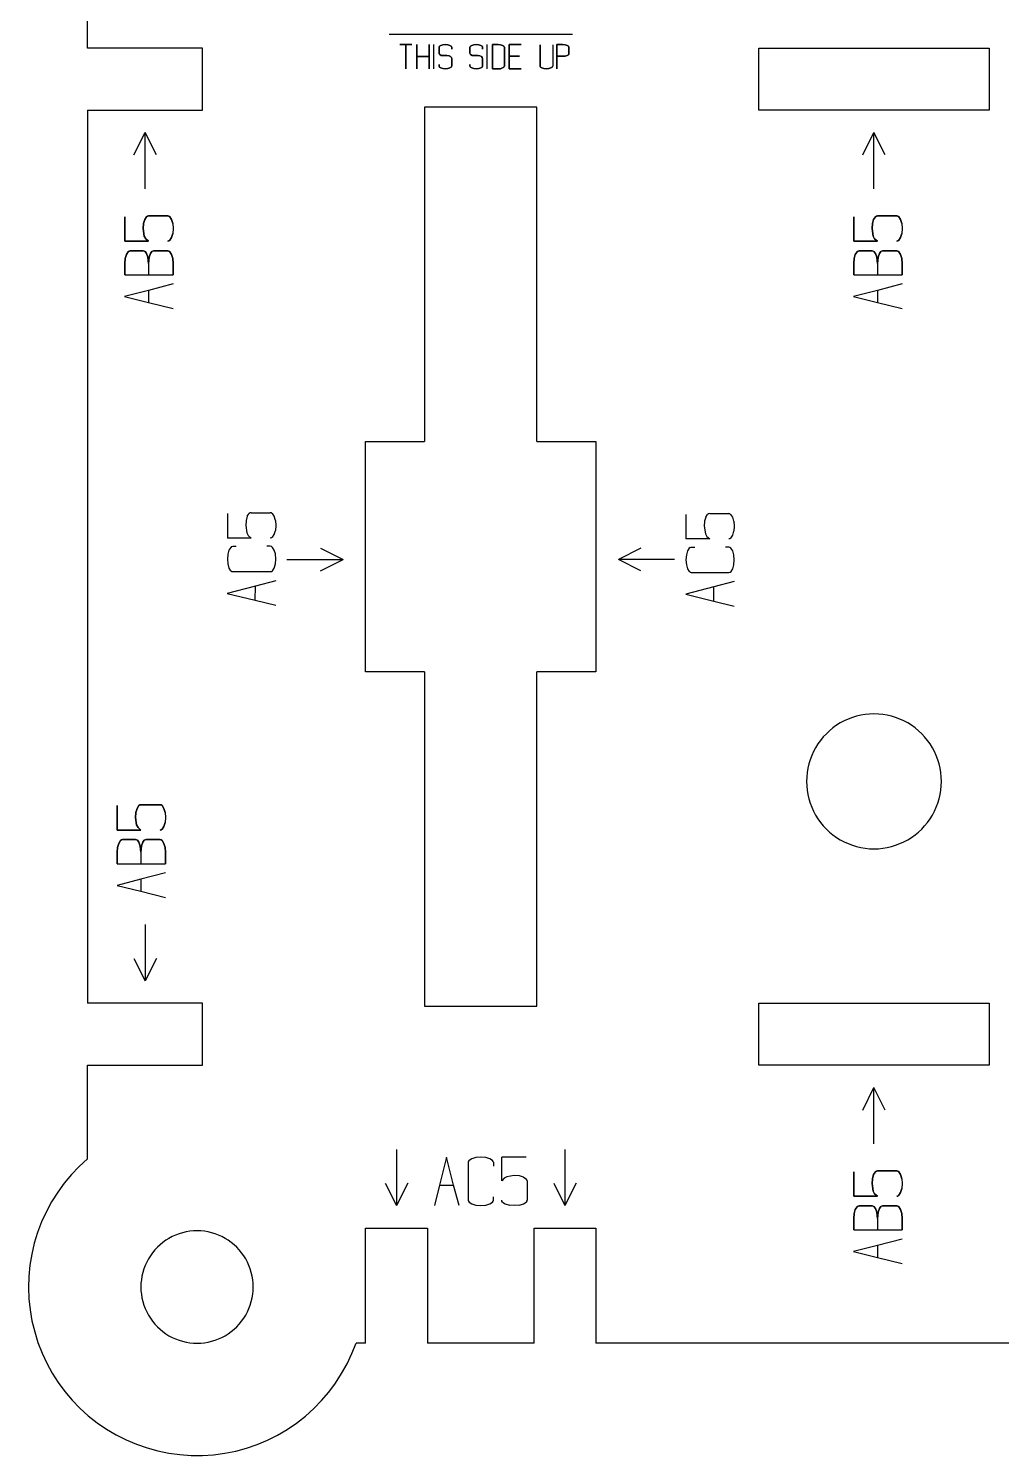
# Model space of a CAD drawing. Header units: millimetres. Extents: x -1665 to -1514, y -292 to -32.
# Drawn here: x -1664.7 to -1578.1, y -292.4 to -165.4 of the extents above; entities that cross this region are included whole.
import ezdxf

# ---------------------------------------------------------------- set-up
doc = ezdxf.new("R2010")
doc.units = ezdxf.units.MM
doc.layers.add('coding', color=2, linetype='Continuous')

msp = doc.modelspace()

# ---------------------------------------------------------------- linework, layer by layer
for p, q in [((-1659.47, -167.11), (-1659.47, -157.61)), ((-1649.22, -167.11), (-1659.47, -167.11)), ((-1649.22, -172.61), (-1649.22, -167.11)), ((-1599.72, -172.61), (-1599.72, -167.11)), ((-1599.72, -167.11), (-1579.22, -167.11)), ((-1579.22, -167.11), (-1579.22, -172.61)), ((-1659.47, -172.61), (-1659.47, -252.11)), ((-1659.47, -172.61), (-1649.22, -172.61)), ((-1629.47, -172.36), (-1629.47, -202.11)), ((-1619.47, -172.36), (-1629.47, -172.36)), ((-1619.47, -202.11), (-1619.47, -172.36)), ((-1579.22, -172.61), (-1599.72, -172.61)), ((-1634.72, -222.61), (-1634.72, -202.11)), ((-1634.72, -202.11), (-1629.47, -202.11)), ((-1619.47, -202.11), (-1614.22, -202.11)), ((-1614.22, -202.11), (-1614.22, -222.61)), ((-1629.47, -222.61), (-1634.72, -222.61)), ((-1629.47, -222.61), (-1629.47, -252.36)), ((-1619.47, -252.36), (-1619.47, -222.61)), ((-1614.22, -222.61), (-1619.47, -222.61)), ((-1592.47, -227.16), (-1592.8, -227.37)), ((-1592.12, -226.98), (-1592.47, -227.16)), ((-1591.76, -226.82), (-1592.12, -226.98)), ((-1591.39, -226.68), (-1591.76, -226.82)), ((-1591.02, -226.56), (-1591.39, -226.68)), ((-1590.64, -226.47), (-1591.02, -226.56)), ((-1590.25, -226.41), (-1590.64, -226.47)), ((-1589.86, -226.37), (-1590.25, -226.41)), ((-1589.47, -226.36), (-1589.86, -226.37)), ((-1589.07, -226.37), (-1589.47, -226.36)), ((-1588.68, -226.41), (-1589.07, -226.37)), ((-1588.3, -226.47), (-1588.68, -226.41)), ((-1587.91, -226.56), (-1588.3, -226.47)), ((-1587.54, -226.68), (-1587.91, -226.56)), ((-1587.17, -226.82), (-1587.54, -226.68)), ((-1586.81, -226.98), (-1587.17, -226.82)), ((-1586.47, -227.16), (-1586.81, -226.98)), ((-1586.13, -227.37), (-1586.47, -227.16)), ((-1593.98, -228.4), (-1594.23, -228.71)), ((-1593.71, -228.12), (-1593.98, -228.4)), ((-1593.42, -227.85), (-1593.71, -228.12)), ((-1593.12, -227.6), (-1593.42, -227.85)), ((-1592.8, -227.37), (-1593.12, -227.6)), ((-1585.81, -227.6), (-1586.13, -227.37)), ((-1585.51, -227.85), (-1585.81, -227.6)), ((-1585.22, -228.12), (-1585.51, -227.85)), ((-1584.96, -228.4), (-1585.22, -228.12)), ((-1584.71, -228.71), (-1584.96, -228.4)), ((-1594.85, -229.7), (-1595.01, -230.06)), ((-1594.66, -229.36), (-1594.85, -229.7)), ((-1594.46, -229.03), (-1594.66, -229.36)), ((-1594.23, -228.71), (-1594.46, -229.03)), ((-1584.48, -229.03), (-1584.71, -228.71)), ((-1584.27, -229.36), (-1584.48, -229.03)), ((-1584.09, -229.7), (-1584.27, -229.36)), ((-1583.92, -230.06), (-1584.09, -229.7)), ((-1595.26, -230.81), (-1595.35, -231.19)), ((-1595.15, -230.43), (-1595.26, -230.81)), ((-1595.01, -230.06), (-1595.15, -230.43)), ((-1583.78, -230.43), (-1583.92, -230.06)), ((-1583.67, -230.81), (-1583.78, -230.43)), ((-1583.58, -231.19), (-1583.67, -230.81)), ((-1595.45, -231.97), (-1595.47, -232.36)), ((-1595.47, -232.36), (-1595.45, -232.75)), ((-1595.41, -231.58), (-1595.45, -231.97)), ((-1595.35, -231.19), (-1595.41, -231.58)), ((-1583.52, -231.58), (-1583.58, -231.19)), ((-1583.48, -231.97), (-1583.52, -231.58)), ((-1583.47, -232.36), (-1583.48, -231.97)), ((-1583.48, -232.75), (-1583.47, -232.36)), ((-1595.45, -232.75), (-1595.41, -233.14)), ((-1595.41, -233.14), (-1595.35, -233.53)), ((-1595.35, -233.53), (-1595.26, -233.91)), ((-1583.67, -233.91), (-1583.58, -233.53)), ((-1583.58, -233.53), (-1583.52, -233.14)), ((-1583.52, -233.14), (-1583.48, -232.75)), ((-1595.26, -233.91), (-1595.15, -234.29)), ((-1595.15, -234.29), (-1595.01, -234.65)), ((-1595.01, -234.65), (-1594.85, -235.01)), ((-1584.09, -235.01), (-1583.92, -234.65)), ((-1583.92, -234.65), (-1583.78, -234.29)), ((-1583.78, -234.29), (-1583.67, -233.91)), ((-1594.85, -235.01), (-1594.66, -235.36)), ((-1594.66, -235.36), (-1594.46, -235.69)), ((-1594.46, -235.69), (-1594.23, -236.01)), ((-1594.23, -236.01), (-1593.98, -236.31)), ((-1584.96, -236.31), (-1584.71, -236.01)), ((-1584.71, -236.01), (-1584.48, -235.69)), ((-1584.48, -235.69), (-1584.27, -235.36)), ((-1584.27, -235.36), (-1584.09, -235.01)), ((-1593.98, -236.31), (-1593.71, -236.6)), ((-1593.71, -236.6), (-1593.42, -236.87)), ((-1593.42, -236.87), (-1593.12, -237.12)), ((-1593.12, -237.12), (-1592.8, -237.35)), ((-1592.8, -237.35), (-1592.47, -237.55)), ((-1586.47, -237.55), (-1586.13, -237.35)), ((-1586.13, -237.35), (-1585.81, -237.12)), ((-1585.81, -237.12), (-1585.51, -236.87)), ((-1585.51, -236.87), (-1585.22, -236.6)), ((-1585.22, -236.6), (-1584.96, -236.31)), ((-1592.47, -237.55), (-1592.12, -237.74)), ((-1592.12, -237.74), (-1591.76, -237.9)), ((-1591.76, -237.9), (-1591.39, -238.04)), ((-1591.39, -238.04), (-1591.02, -238.15)), ((-1591.02, -238.15), (-1590.64, -238.24)), ((-1590.64, -238.24), (-1590.25, -238.31)), ((-1590.25, -238.31), (-1589.86, -238.35)), ((-1589.86, -238.35), (-1589.47, -238.36)), ((-1589.47, -238.36), (-1589.07, -238.35)), ((-1589.07, -238.35), (-1588.68, -238.31)), ((-1588.68, -238.31), (-1588.3, -238.24)), ((-1588.3, -238.24), (-1587.91, -238.15)), ((-1587.91, -238.15), (-1587.54, -238.04)), ((-1587.54, -238.04), (-1587.17, -237.9)), ((-1587.17, -237.9), (-1586.81, -237.74)), ((-1586.81, -237.74), (-1586.47, -237.55)), ((-1649.22, -252.11), (-1659.47, -252.11)), ((-1649.22, -257.61), (-1649.22, -252.11)), ((-1629.47, -252.36), (-1619.47, -252.36)), ((-1599.72, -257.61), (-1599.72, -252.11)), ((-1599.72, -252.11), (-1579.22, -252.11)), ((-1579.22, -252.11), (-1579.22, -257.61)), ((-1659.47, -257.61), (-1649.22, -257.61)), ((-1659.47, -265.96), (-1659.47, -257.61)), ((-1579.22, -257.61), (-1599.72, -257.61)), ((-1660.2, -266.63), (-1660.89, -267.36)), ((-1659.47, -265.96), (-1660.2, -266.63)), ((-1660.89, -267.36), (-1661.54, -268.12)), ((-1662.12, -268.93), (-1662.66, -269.78)), ((-1661.54, -268.12), (-1662.12, -268.93)), ((-1662.66, -269.78), (-1663.13, -270.65)), ((-1663.55, -271.56), (-1663.91, -272.5)), ((-1663.13, -270.65), (-1663.55, -271.56)), ((-1663.91, -272.5), (-1664.2, -273.45)), ((-1652.22, -273.03), (-1652.49, -273.2)), ((-1651.93, -272.87), (-1652.22, -273.03)), ((-1651.63, -272.74), (-1651.93, -272.87)), ((-1651.32, -272.62), (-1651.63, -272.74)), ((-1651.01, -272.53), (-1651.32, -272.62)), ((-1650.69, -272.45), (-1651.01, -272.53)), ((-1650.37, -272.4), (-1650.69, -272.45)), ((-1650.04, -272.37), (-1650.37, -272.4)), ((-1649.72, -272.36), (-1650.04, -272.37)), ((-1649.39, -272.37), (-1649.72, -272.36)), ((-1649.06, -272.4), (-1649.39, -272.37)), ((-1648.74, -272.45), (-1649.06, -272.4)), ((-1648.42, -272.53), (-1648.74, -272.45)), ((-1648.11, -272.62), (-1648.42, -272.53)), ((-1647.8, -272.74), (-1648.11, -272.62)), ((-1647.5, -272.87), (-1647.8, -272.74)), ((-1647.22, -273.03), (-1647.5, -272.87)), ((-1646.94, -273.2), (-1647.22, -273.03)), ((-1634.72, -282.36), (-1634.72, -272.11)), ((-1634.72, -272.11), (-1629.22, -272.11)), ((-1629.22, -272.11), (-1629.22, -282.36)), ((-1619.72, -282.36), (-1619.72, -272.11)), ((-1619.72, -272.11), (-1614.22, -272.11)), ((-1614.22, -272.11), (-1614.22, -282.36)), ((-1664.2, -273.45), (-1664.43, -274.43)), ((-1653.47, -274.06), (-1653.68, -274.31)), ((-1653.25, -273.82), (-1653.47, -274.06)), ((-1653.01, -273.6), (-1653.25, -273.82)), ((-1652.76, -273.39), (-1653.01, -273.6)), ((-1652.49, -273.2), (-1652.76, -273.39)), ((-1646.67, -273.39), (-1646.94, -273.2)), ((-1646.42, -273.6), (-1646.67, -273.39)), ((-1646.18, -273.82), (-1646.42, -273.6)), ((-1645.96, -274.06), (-1646.18, -273.82)), ((-1645.75, -274.31), (-1645.96, -274.06)), ((-1664.59, -275.41), (-1664.69, -276.41)), ((-1664.43, -274.43), (-1664.59, -275.41)), ((-1654.34, -275.45), (-1654.45, -275.75)), ((-1654.2, -275.15), (-1654.34, -275.45)), ((-1654.05, -274.86), (-1654.2, -275.15)), ((-1653.87, -274.58), (-1654.05, -274.86)), ((-1653.68, -274.31), (-1653.87, -274.58)), ((-1645.56, -274.58), (-1645.75, -274.31)), ((-1645.39, -274.86), (-1645.56, -274.58)), ((-1645.23, -275.15), (-1645.39, -274.86)), ((-1645.1, -275.45), (-1645.23, -275.15)), ((-1644.98, -275.75), (-1645.1, -275.45)), ((-1664.69, -276.41), (-1664.72, -277.4)), ((-1654.67, -276.71), (-1654.71, -277.03)), ((-1654.62, -276.38), (-1654.67, -276.71)), ((-1654.55, -276.06), (-1654.62, -276.38)), ((-1654.45, -275.75), (-1654.55, -276.06)), ((-1644.89, -276.06), (-1644.98, -275.75)), ((-1644.81, -276.38), (-1644.89, -276.06)), ((-1644.76, -276.71), (-1644.81, -276.38)), ((-1644.73, -277.03), (-1644.76, -276.71)), ((-1664.72, -277.4), (-1664.68, -278.4)), ((-1654.71, -277.03), (-1654.72, -277.36)), ((-1654.72, -277.36), (-1654.71, -277.69)), ((-1654.71, -277.69), (-1654.67, -278.01)), ((-1654.67, -278.01), (-1654.62, -278.33)), ((-1644.81, -278.33), (-1644.76, -278.01)), ((-1644.76, -278.01), (-1644.73, -277.69)), ((-1644.72, -277.36), (-1644.73, -277.03)), ((-1644.73, -277.69), (-1644.72, -277.36)), ((-1664.68, -278.4), (-1664.58, -279.4)), ((-1654.62, -278.33), (-1654.55, -278.65)), ((-1654.55, -278.65), (-1654.45, -278.97)), ((-1654.45, -278.97), (-1654.34, -279.27)), ((-1654.34, -279.27), (-1654.2, -279.57)), ((-1645.23, -279.57), (-1645.1, -279.27)), ((-1645.1, -279.27), (-1644.98, -278.97)), ((-1644.98, -278.97), (-1644.89, -278.65)), ((-1644.89, -278.65), (-1644.81, -278.33)), ((-1664.58, -279.4), (-1664.41, -280.38)), ((-1664.41, -280.38), (-1664.17, -281.35)), ((-1654.2, -279.57), (-1654.05, -279.86)), ((-1654.05, -279.86), (-1653.87, -280.14)), ((-1653.87, -280.14), (-1653.68, -280.4)), ((-1653.68, -280.4), (-1653.47, -280.66)), ((-1645.96, -280.66), (-1645.75, -280.4)), ((-1645.75, -280.4), (-1645.56, -280.14)), ((-1645.56, -280.14), (-1645.39, -279.86)), ((-1645.39, -279.86), (-1645.23, -279.57)), ((-1664.17, -281.35), (-1663.88, -282.31)), ((-1653.47, -280.66), (-1653.25, -280.89)), ((-1653.25, -280.89), (-1653.01, -281.12)), ((-1653.01, -281.12), (-1652.76, -281.33)), ((-1652.76, -281.33), (-1652.49, -281.52)), ((-1652.49, -281.52), (-1652.22, -281.69)), ((-1652.22, -281.69), (-1651.93, -281.84)), ((-1651.93, -281.84), (-1651.63, -281.98)), ((-1647.8, -281.98), (-1647.5, -281.84)), ((-1647.5, -281.84), (-1647.22, -281.69)), ((-1647.22, -281.69), (-1646.94, -281.52)), ((-1646.94, -281.52), (-1646.67, -281.33)), ((-1646.67, -281.33), (-1646.42, -281.12)), ((-1646.42, -281.12), (-1646.18, -280.89)), ((-1646.18, -280.89), (-1645.96, -280.66)), ((-1663.88, -282.31), (-1663.51, -283.24)), ((-1651.63, -281.98), (-1651.32, -282.09)), ((-1651.32, -282.09), (-1651.01, -282.19)), ((-1651.01, -282.19), (-1650.69, -282.26)), ((-1650.69, -282.26), (-1650.37, -282.32)), ((-1650.37, -282.32), (-1650.04, -282.35)), ((-1650.04, -282.35), (-1649.72, -282.36)), ((-1649.72, -282.36), (-1649.39, -282.35)), ((-1649.39, -282.35), (-1649.06, -282.32)), ((-1649.06, -282.32), (-1648.74, -282.26)), ((-1648.74, -282.26), (-1648.42, -282.19)), ((-1648.42, -282.19), (-1648.11, -282.09)), ((-1648.11, -282.09), (-1647.8, -281.98)), ((-1635.94, -283.29), (-1635.57, -282.36)), ((-1634.72, -282.36), (-1635.57, -282.36)), ((-1619.72, -282.36), (-1629.22, -282.36)), ((-1564.72, -282.36), (-1614.22, -282.36)), ((-1663.51, -283.24), (-1663.09, -284.15)), ((-1663.09, -284.15), (-1662.61, -285.02)), ((-1636.85, -285.07), (-1636.36, -284.19)), ((-1636.36, -284.19), (-1635.94, -283.29)), ((-1662.61, -285.02), (-1662.07, -285.86)), ((-1637.39, -285.91), (-1636.85, -285.07)), ((-1662.07, -285.86), (-1661.48, -286.67)), ((-1661.48, -286.67), (-1660.83, -287.43)), ((-1638.64, -287.47), (-1637.99, -286.71)), ((-1637.99, -286.71), (-1637.39, -285.91)), ((-1660.83, -287.43), (-1660.14, -288.15)), ((-1660.14, -288.15), (-1659.4, -288.82)), ((-1640.08, -288.85), (-1639.33, -288.18)), ((-1639.33, -288.18), (-1638.64, -287.47)), ((-1659.4, -288.82), (-1658.61, -289.44)), ((-1658.61, -289.44), (-1657.79, -290)), ((-1641.69, -290.03), (-1640.86, -289.47)), ((-1640.86, -289.47), (-1640.08, -288.85)), ((-1657.79, -290), (-1656.93, -290.51)), ((-1656.93, -290.51), (-1656.04, -290.96)), ((-1643.44, -290.98), (-1642.55, -290.54)), ((-1642.55, -290.54), (-1641.69, -290.03)), ((-1656.04, -290.96), (-1655.12, -291.35)), ((-1655.12, -291.35), (-1654.17, -291.68)), ((-1654.17, -291.68), (-1653.21, -291.95)), ((-1653.21, -291.95), (-1652.23, -292.15)), ((-1647.25, -292.16), (-1646.28, -291.96)), ((-1646.28, -291.96), (-1645.31, -291.7)), ((-1645.31, -291.7), (-1644.37, -291.37)), ((-1644.37, -291.37), (-1643.44, -290.98)), ((-1652.23, -292.15), (-1651.24, -292.28)), ((-1651.24, -292.28), (-1650.24, -292.35)), ((-1650.24, -292.35), (-1649.24, -292.35)), ((-1649.24, -292.35), (-1648.25, -292.29)), ((-1648.25, -292.29), (-1647.25, -292.16))]:
    msp.add_line(p, q)
at = {"layer": 'coding'}
for p, q in [((-1632.63, -165.86), (-1616.3, -165.86)), ((-1631.13, -166.79), (-1631.67, -166.79)), ((-1631.67, -166.79), (-1630.6, -166.79)), ((-1630.6, -166.79), (-1631.13, -166.79)), ((-1631.13, -166.79), (-1631.13, -168.94)), ((-1631.13, -168.94), (-1631.13, -166.79)), ((-1630.17, -168.94), (-1630.17, -166.79)), ((-1630.17, -166.79), (-1630.17, -167.85)), ((-1629.05, -167.85), (-1629.05, -166.79)), ((-1629.05, -166.79), (-1629.05, -168.94)), ((-1628.67, -166.79), (-1628.67, -168.94)), ((-1628.17, -167.03), (-1628.16, -166.98)), ((-1628.16, -166.98), (-1628.17, -167.03)), ((-1628.17, -167.56), (-1628.17, -167.03)), ((-1628.17, -167.03), (-1628.17, -167.56)), ((-1628.16, -167.62), (-1628.17, -167.56)), ((-1628.17, -167.56), (-1628.16, -167.62)), ((-1628.16, -166.98), (-1628.13, -166.94)), ((-1628.13, -166.94), (-1628.16, -166.98)), ((-1628.12, -167.66), (-1628.16, -167.62)), ((-1628.16, -167.62), (-1628.12, -167.66)), ((-1628.13, -166.94), (-1628.01, -166.86)), ((-1628.01, -166.86), (-1628.13, -166.94)), ((-1628.01, -166.86), (-1627.83, -166.81)), ((-1627.83, -166.81), (-1628.01, -166.86)), ((-1627.83, -166.81), (-1627.61, -166.79)), ((-1627.61, -166.79), (-1627.83, -166.81)), ((-1627.61, -166.79), (-1627.39, -166.81)), ((-1627.39, -166.81), (-1627.61, -166.79)), ((-1627.39, -166.81), (-1627.21, -166.86)), ((-1627.21, -166.86), (-1627.39, -166.81)), ((-1627.21, -166.86), (-1627.09, -166.94)), ((-1627.09, -166.94), (-1627.21, -166.86)), ((-1627.09, -166.94), (-1627.06, -166.98)), ((-1627.06, -166.98), (-1627.09, -166.94)), ((-1627.06, -166.98), (-1627.05, -167.03)), ((-1627.05, -167.03), (-1627.06, -166.98)), ((-1627.05, -167.03), (-1627.05, -167.18)), ((-1627.05, -167.18), (-1627.05, -167.03)), ((-1625.43, -167.03), (-1625.42, -166.98)), ((-1625.42, -166.98), (-1625.43, -167.03)), ((-1625.43, -167.56), (-1625.43, -167.03)), ((-1625.43, -167.03), (-1625.43, -167.56)), ((-1625.42, -167.62), (-1625.43, -167.56)), ((-1625.43, -167.56), (-1625.42, -167.62)), ((-1625.42, -166.98), (-1625.39, -166.94)), ((-1625.39, -166.94), (-1625.42, -166.98)), ((-1625.38, -167.66), (-1625.42, -167.62)), ((-1625.42, -167.62), (-1625.38, -167.66)), ((-1625.39, -166.94), (-1625.27, -166.86)), ((-1625.27, -166.86), (-1625.39, -166.94)), ((-1625.27, -166.86), (-1625.09, -166.81)), ((-1625.09, -166.81), (-1625.27, -166.86)), ((-1625.09, -166.81), (-1624.87, -166.79)), ((-1624.87, -166.79), (-1625.09, -166.81)), ((-1624.87, -166.79), (-1624.65, -166.81)), ((-1624.65, -166.81), (-1624.87, -166.79)), ((-1624.65, -166.81), (-1624.47, -166.86)), ((-1624.47, -166.86), (-1624.65, -166.81)), ((-1624.47, -166.86), (-1624.35, -166.94)), ((-1624.35, -166.94), (-1624.47, -166.86)), ((-1624.35, -166.94), (-1624.32, -166.98)), ((-1624.32, -166.98), (-1624.35, -166.94)), ((-1624.32, -166.98), (-1624.31, -167.03)), ((-1624.31, -167.03), (-1624.32, -166.98)), ((-1624.31, -167.03), (-1624.31, -167.18)), ((-1624.31, -167.18), (-1624.31, -167.03)), ((-1623.93, -166.79), (-1623.93, -168.94)), ((-1623.43, -168.94), (-1623.43, -166.79)), ((-1623.43, -166.79), (-1622.93, -166.79)), ((-1623.43, -166.79), (-1623.43, -168.94)), ((-1622.93, -166.79), (-1623.43, -166.79)), ((-1622.93, -166.79), (-1622.71, -166.81)), ((-1622.71, -166.81), (-1622.93, -166.79)), ((-1622.71, -166.81), (-1622.53, -166.86)), ((-1622.53, -166.86), (-1622.71, -166.81)), ((-1622.53, -166.86), (-1622.4, -166.94)), ((-1622.4, -166.94), (-1622.53, -166.86)), ((-1622.4, -166.94), (-1622.37, -166.98)), ((-1622.37, -166.98), (-1622.4, -166.94)), ((-1622.37, -166.98), (-1622.36, -167.03)), ((-1622.36, -167.03), (-1622.37, -166.98)), ((-1622.36, -167.03), (-1622.36, -168.7)), ((-1622.36, -168.7), (-1622.36, -167.03)), ((-1621.94, -168.94), (-1621.94, -166.79)), ((-1621.94, -166.79), (-1620.87, -166.79)), ((-1620.87, -166.79), (-1621.94, -166.79)), ((-1621.94, -166.79), (-1621.94, -167.83)), ((-1619.19, -168.7), (-1619.19, -166.8)), ((-1619.19, -166.8), (-1619.19, -168.7)), ((-1618.06, -166.8), (-1618.06, -168.7)), ((-1617.18, -166.79), (-1617.69, -166.79)), ((-1617.69, -166.79), (-1617.69, -167.83)), ((-1617.69, -168.94), (-1617.69, -166.79)), ((-1617.69, -166.79), (-1617.18, -166.79)), ((-1616.96, -166.81), (-1617.18, -166.79)), ((-1617.18, -166.79), (-1616.96, -166.81)), ((-1616.78, -166.86), (-1616.96, -166.81)), ((-1616.96, -166.81), (-1616.78, -166.86)), ((-1616.66, -166.94), (-1616.78, -166.86)), ((-1616.78, -166.86), (-1616.66, -166.94)), ((-1616.63, -166.98), (-1616.66, -166.94)), ((-1616.66, -166.94), (-1616.63, -166.98)), ((-1616.62, -167.03), (-1616.63, -166.98)), ((-1616.63, -166.98), (-1616.62, -167.03)), ((-1616.63, -167.66), (-1616.62, -167.61)), ((-1616.62, -167.61), (-1616.63, -167.66)), ((-1616.62, -167.61), (-1616.62, -167.03)), ((-1616.62, -167.03), (-1616.62, -167.61)), ((-1630.17, -167.85), (-1629.05, -167.85)), ((-1629.05, -167.85), (-1630.17, -167.85)), ((-1630.17, -167.85), (-1630.17, -168.94)), ((-1629.05, -168.94), (-1629.05, -167.85)), ((-1628.17, -168.55), (-1628.17, -168.7)), ((-1628.17, -168.7), (-1628.17, -168.55)), ((-1628.17, -168.7), (-1628.16, -168.75)), ((-1628.16, -168.75), (-1628.17, -168.7)), ((-1628.16, -168.75), (-1628.13, -168.79)), ((-1628.13, -168.79), (-1628.16, -168.75)), ((-1628.13, -168.79), (-1628.01, -168.87)), ((-1628.01, -168.87), (-1628.13, -168.79)), ((-1627.98, -167.75), (-1628.12, -167.66)), ((-1628.12, -167.66), (-1627.98, -167.75)), ((-1628.01, -168.87), (-1627.83, -168.92)), ((-1627.83, -168.92), (-1628.01, -168.87)), ((-1627.82, -167.77), (-1627.98, -167.75)), ((-1627.98, -167.75), (-1627.82, -167.77)), ((-1627.48, -167.77), (-1627.82, -167.77)), ((-1627.82, -167.77), (-1627.48, -167.77)), ((-1627.29, -167.79), (-1627.48, -167.77)), ((-1627.48, -167.77), (-1627.29, -167.79)), ((-1627.39, -168.92), (-1627.21, -168.87)), ((-1627.21, -168.87), (-1627.39, -168.92)), ((-1627.15, -167.85), (-1627.29, -167.79)), ((-1627.29, -167.79), (-1627.15, -167.85)), ((-1627.21, -168.87), (-1627.09, -168.79)), ((-1627.09, -168.79), (-1627.21, -168.87)), ((-1627.07, -167.94), (-1627.15, -167.85)), ((-1627.15, -167.85), (-1627.07, -167.94)), ((-1627.09, -168.79), (-1627.06, -168.75)), ((-1627.06, -168.75), (-1627.09, -168.79)), ((-1627.04, -168.06), (-1627.07, -167.94)), ((-1627.07, -167.94), (-1627.04, -168.06)), ((-1627.06, -168.75), (-1627.05, -168.7)), ((-1627.05, -168.7), (-1627.06, -168.75)), ((-1627.05, -168.7), (-1627.04, -168.06)), ((-1627.04, -168.06), (-1627.05, -168.7)), ((-1625.43, -168.55), (-1625.43, -168.7)), ((-1625.43, -168.7), (-1625.43, -168.55)), ((-1625.43, -168.7), (-1625.42, -168.75)), ((-1625.42, -168.75), (-1625.43, -168.7)), ((-1625.42, -168.75), (-1625.39, -168.79)), ((-1625.39, -168.79), (-1625.42, -168.75)), ((-1625.39, -168.79), (-1625.27, -168.87)), ((-1625.27, -168.87), (-1625.39, -168.79)), ((-1625.24, -167.75), (-1625.38, -167.66)), ((-1625.38, -167.66), (-1625.24, -167.75)), ((-1625.27, -168.87), (-1625.09, -168.92)), ((-1625.09, -168.92), (-1625.27, -168.87)), ((-1625.07, -167.77), (-1625.24, -167.75)), ((-1625.24, -167.75), (-1625.07, -167.77)), ((-1624.73, -167.77), (-1625.07, -167.77)), ((-1625.07, -167.77), (-1624.73, -167.77)), ((-1624.54, -167.79), (-1624.73, -167.77)), ((-1624.73, -167.77), (-1624.54, -167.79)), ((-1624.65, -168.92), (-1624.47, -168.87)), ((-1624.47, -168.87), (-1624.65, -168.92)), ((-1624.41, -167.85), (-1624.54, -167.79)), ((-1624.54, -167.79), (-1624.41, -167.85)), ((-1624.47, -168.87), (-1624.35, -168.79)), ((-1624.35, -168.79), (-1624.47, -168.87)), ((-1624.33, -167.94), (-1624.41, -167.85)), ((-1624.41, -167.85), (-1624.33, -167.94)), ((-1624.35, -168.79), (-1624.32, -168.75)), ((-1624.32, -168.75), (-1624.35, -168.79)), ((-1624.3, -168.06), (-1624.33, -167.94)), ((-1624.33, -167.94), (-1624.3, -168.06)), ((-1624.32, -168.75), (-1624.31, -168.7)), ((-1624.31, -168.7), (-1624.32, -168.75)), ((-1624.31, -168.7), (-1624.3, -168.06)), ((-1624.3, -168.06), (-1624.31, -168.7)), ((-1622.53, -168.87), (-1622.7, -168.93)), ((-1622.7, -168.93), (-1622.53, -168.87)), ((-1622.4, -168.79), (-1622.53, -168.87)), ((-1622.53, -168.87), (-1622.4, -168.79)), ((-1622.37, -168.75), (-1622.4, -168.79)), ((-1622.4, -168.79), (-1622.37, -168.75)), ((-1622.36, -168.7), (-1622.37, -168.75)), ((-1622.37, -168.75), (-1622.36, -168.7)), ((-1621.94, -167.83), (-1621.02, -167.83)), ((-1621.02, -167.83), (-1621.94, -167.83)), ((-1621.94, -167.83), (-1621.94, -168.94)), ((-1619.18, -168.75), (-1619.19, -168.7)), ((-1619.19, -168.7), (-1619.18, -168.75)), ((-1619.15, -168.79), (-1619.18, -168.75)), ((-1619.18, -168.75), (-1619.15, -168.79)), ((-1619.03, -168.87), (-1619.15, -168.79)), ((-1619.15, -168.79), (-1619.03, -168.87)), ((-1618.85, -168.92), (-1619.03, -168.87)), ((-1619.03, -168.87), (-1618.85, -168.92)), ((-1618.23, -168.87), (-1618.41, -168.92)), ((-1618.41, -168.92), (-1618.23, -168.87)), ((-1618.1, -168.79), (-1618.23, -168.87)), ((-1618.23, -168.87), (-1618.1, -168.79)), ((-1618.07, -168.75), (-1618.1, -168.79)), ((-1618.1, -168.79), (-1618.07, -168.75)), ((-1618.06, -168.7), (-1618.07, -168.75)), ((-1617.69, -167.83), (-1617.18, -167.83)), ((-1617.18, -167.83), (-1617.69, -167.83)), ((-1617.69, -167.83), (-1617.69, -168.94)), ((-1617.18, -167.83), (-1616.96, -167.82)), ((-1616.96, -167.82), (-1617.18, -167.83)), ((-1616.96, -167.82), (-1616.78, -167.77)), ((-1616.78, -167.77), (-1616.96, -167.82)), ((-1616.78, -167.77), (-1616.66, -167.7)), ((-1616.66, -167.7), (-1616.78, -167.77)), ((-1616.66, -167.7), (-1616.63, -167.66)), ((-1616.63, -167.66), (-1616.66, -167.7)), ((-1627.83, -168.92), (-1627.61, -168.94)), ((-1627.61, -168.94), (-1627.83, -168.92)), ((-1627.61, -168.94), (-1627.39, -168.92)), ((-1627.39, -168.92), (-1627.61, -168.94)), ((-1625.09, -168.92), (-1624.87, -168.94)), ((-1624.87, -168.94), (-1625.09, -168.92)), ((-1624.87, -168.94), (-1624.65, -168.92)), ((-1624.65, -168.92), (-1624.87, -168.94)), ((-1622.93, -168.94), (-1623.43, -168.94)), ((-1623.43, -168.94), (-1622.93, -168.94)), ((-1622.7, -168.93), (-1622.93, -168.94)), ((-1622.93, -168.94), (-1622.7, -168.93)), ((-1621.94, -168.94), (-1620.87, -168.94)), ((-1620.87, -168.94), (-1621.94, -168.94)), ((-1618.63, -168.94), (-1618.85, -168.92)), ((-1618.85, -168.92), (-1618.63, -168.94)), ((-1618.41, -168.92), (-1618.63, -168.94)), ((-1618.63, -168.94), (-1618.41, -168.92)), ((-1655.34, -176.61), (-1654.34, -174.61)), ((-1654.34, -179.61), (-1654.34, -174.61)), ((-1653.34, -176.61), (-1654.34, -174.61)), ((-1590.47, -176.61), (-1589.47, -174.61)), ((-1589.47, -179.61), (-1589.47, -174.61)), ((-1588.47, -176.61), (-1589.47, -174.61)), ((-1656.15, -184.28), (-1656.15, -182.11)), ((-1656.15, -182.11), (-1656.15, -184.28)), ((-1654.48, -182.72), (-1654.51, -183.16)), ((-1654.51, -183.16), (-1654.48, -182.72)), ((-1654.37, -182.36), (-1654.48, -182.72)), ((-1654.48, -182.72), (-1654.37, -182.36)), ((-1654.22, -182.11), (-1654.37, -182.36)), ((-1654.37, -182.36), (-1654.22, -182.11)), ((-1654.13, -182.05), (-1654.22, -182.11)), ((-1654.22, -182.11), (-1654.13, -182.05)), ((-1654.03, -182.03), (-1654.13, -182.05)), ((-1654.13, -182.05), (-1654.03, -182.03)), ((-1652.32, -182.03), (-1654.03, -182.03)), ((-1654.03, -182.03), (-1652.32, -182.03)), ((-1652.23, -182.05), (-1652.32, -182.03)), ((-1652.32, -182.03), (-1652.23, -182.05)), ((-1652.14, -182.11), (-1652.23, -182.05)), ((-1652.23, -182.05), (-1652.14, -182.11)), ((-1651.98, -182.36), (-1652.14, -182.11)), ((-1652.14, -182.11), (-1651.98, -182.36)), ((-1651.88, -182.72), (-1651.98, -182.36)), ((-1651.98, -182.36), (-1651.88, -182.72)), ((-1651.88, -182.72), (-1651.84, -183.16)), ((-1591.27, -184.28), (-1591.27, -182.11)), ((-1591.27, -182.11), (-1591.27, -184.28)), ((-1589.6, -182.72), (-1589.64, -183.16)), ((-1589.64, -183.16), (-1589.6, -182.72)), ((-1589.5, -182.36), (-1589.6, -182.72)), ((-1589.6, -182.72), (-1589.5, -182.36)), ((-1589.34, -182.11), (-1589.5, -182.36)), ((-1589.5, -182.36), (-1589.34, -182.11)), ((-1589.25, -182.05), (-1589.34, -182.11)), ((-1589.34, -182.11), (-1589.25, -182.05)), ((-1589.16, -182.03), (-1589.25, -182.05)), ((-1589.25, -182.05), (-1589.16, -182.03)), ((-1587.45, -182.03), (-1589.16, -182.03)), ((-1589.16, -182.03), (-1587.45, -182.03)), ((-1587.35, -182.05), (-1587.45, -182.03)), ((-1587.45, -182.03), (-1587.35, -182.05)), ((-1587.26, -182.11), (-1587.35, -182.05)), ((-1587.35, -182.05), (-1587.26, -182.11)), ((-1587.11, -182.36), (-1587.26, -182.11)), ((-1587.26, -182.11), (-1587.11, -182.36)), ((-1587, -182.72), (-1587.11, -182.36)), ((-1587.11, -182.36), (-1587, -182.72)), ((-1587, -182.72), (-1586.97, -183.16)), ((-1654.51, -183.16), (-1654.41, -183.83)), ((-1654.41, -183.83), (-1654.51, -183.16)), ((-1654.41, -183.83), (-1654.29, -184.06)), ((-1654.29, -184.06), (-1654.41, -183.83)), ((-1654.29, -184.06), (-1654.03, -184.28)), ((-1654.03, -184.28), (-1654.29, -184.06)), ((-1651.98, -183.96), (-1652.14, -184.2)), ((-1652.14, -184.2), (-1651.98, -183.96)), ((-1651.88, -183.6), (-1651.98, -183.96)), ((-1651.98, -183.96), (-1651.88, -183.6)), ((-1651.84, -183.16), (-1651.88, -183.6)), ((-1589.64, -183.16), (-1589.54, -183.83)), ((-1589.54, -183.83), (-1589.64, -183.16)), ((-1589.54, -183.83), (-1589.41, -184.06)), ((-1589.41, -184.06), (-1589.54, -183.83)), ((-1589.41, -184.06), (-1589.16, -184.28)), ((-1589.16, -184.28), (-1589.41, -184.06)), ((-1587.11, -183.96), (-1587.26, -184.2)), ((-1587.26, -184.2), (-1587.11, -183.96)), ((-1587, -183.6), (-1587.11, -183.96)), ((-1587.11, -183.96), (-1587, -183.6)), ((-1586.97, -183.16), (-1587, -183.6)), ((-1654.03, -184.28), (-1656.15, -184.28)), ((-1656.15, -184.28), (-1654.03, -184.28)), ((-1655.85, -185.22), (-1656.01, -185.47)), ((-1656.01, -185.47), (-1655.85, -185.22)), ((-1655.76, -185.16), (-1655.85, -185.22)), ((-1655.85, -185.22), (-1655.76, -185.16)), ((-1655.67, -185.14), (-1655.76, -185.16)), ((-1655.76, -185.16), (-1655.67, -185.14)), ((-1654.5, -185.14), (-1655.67, -185.14)), ((-1655.67, -185.14), (-1654.5, -185.14)), ((-1654.35, -185.19), (-1654.5, -185.14)), ((-1654.5, -185.14), (-1654.35, -185.19)), ((-1654.21, -185.37), (-1654.35, -185.19)), ((-1654.35, -185.19), (-1654.21, -185.37)), ((-1654.1, -185.71), (-1654.21, -185.37)), ((-1654.21, -185.37), (-1654.1, -185.71)), ((-1653.97, -185.7), (-1653.86, -185.37)), ((-1653.86, -185.37), (-1653.97, -185.7)), ((-1653.86, -185.37), (-1653.73, -185.19)), ((-1653.73, -185.19), (-1653.86, -185.37)), ((-1653.73, -185.19), (-1653.58, -185.14)), ((-1653.58, -185.14), (-1653.73, -185.19)), ((-1653.58, -185.14), (-1652.32, -185.14)), ((-1652.32, -185.14), (-1653.58, -185.14)), ((-1652.23, -184.26), (-1652.32, -184.28)), ((-1652.32, -184.28), (-1652.23, -184.26)), ((-1652.32, -185.14), (-1652.22, -185.16)), ((-1652.22, -185.16), (-1652.32, -185.14)), ((-1652.14, -184.2), (-1652.23, -184.26)), ((-1652.23, -184.26), (-1652.14, -184.2)), ((-1652.22, -185.16), (-1652.13, -185.22)), ((-1652.13, -185.22), (-1652.22, -185.16)), ((-1652.13, -185.22), (-1651.98, -185.47)), ((-1651.98, -185.47), (-1652.13, -185.22)), ((-1589.16, -184.28), (-1591.27, -184.28)), ((-1591.27, -184.28), (-1589.16, -184.28)), ((-1590.97, -185.22), (-1591.13, -185.47)), ((-1591.13, -185.47), (-1590.97, -185.22)), ((-1590.89, -185.16), (-1590.97, -185.22)), ((-1590.97, -185.22), (-1590.89, -185.16)), ((-1590.79, -185.14), (-1590.89, -185.16)), ((-1590.89, -185.16), (-1590.79, -185.14)), ((-1589.63, -185.14), (-1590.79, -185.14)), ((-1590.79, -185.14), (-1589.63, -185.14)), ((-1589.47, -185.19), (-1589.63, -185.14)), ((-1589.63, -185.14), (-1589.47, -185.19)), ((-1589.33, -185.37), (-1589.47, -185.19)), ((-1589.47, -185.19), (-1589.33, -185.37)), ((-1589.23, -185.71), (-1589.33, -185.37)), ((-1589.33, -185.37), (-1589.23, -185.71)), ((-1589.1, -185.7), (-1588.99, -185.37)), ((-1588.99, -185.37), (-1589.1, -185.7)), ((-1588.99, -185.37), (-1588.86, -185.19)), ((-1588.85, -185.19), (-1588.99, -185.37)), ((-1588.86, -185.19), (-1588.7, -185.14)), ((-1588.7, -185.14), (-1588.85, -185.19)), ((-1588.7, -185.14), (-1587.45, -185.14)), ((-1587.45, -185.14), (-1588.7, -185.14)), ((-1587.35, -184.26), (-1587.45, -184.28)), ((-1587.45, -184.28), (-1587.35, -184.26)), ((-1587.45, -185.14), (-1587.35, -185.16)), ((-1587.35, -185.16), (-1587.45, -185.14)), ((-1587.26, -184.2), (-1587.35, -184.26)), ((-1587.35, -184.26), (-1587.26, -184.2)), ((-1587.35, -185.16), (-1587.26, -185.22)), ((-1587.26, -185.22), (-1587.35, -185.16)), ((-1587.26, -185.22), (-1587.1, -185.47)), ((-1587.1, -185.47), (-1587.26, -185.22)), ((-1656.11, -185.83), (-1656.15, -186.26)), ((-1656.15, -186.26), (-1656.11, -185.83)), ((-1656.15, -186.26), (-1656.15, -187.28)), ((-1656.15, -187.28), (-1656.15, -186.26)), ((-1656.01, -185.47), (-1656.11, -185.83)), ((-1656.11, -185.83), (-1656.01, -185.47)), ((-1654.04, -186.26), (-1654.1, -185.71)), ((-1654.1, -185.71), (-1654.04, -186.26)), ((-1654.04, -186.26), (-1653.97, -185.7)), ((-1653.97, -185.7), (-1654.04, -186.26)), ((-1654.04, -186.26), (-1654.04, -187.28)), ((-1651.98, -185.47), (-1651.88, -185.83)), ((-1651.88, -185.83), (-1651.98, -185.47)), ((-1651.88, -185.83), (-1651.84, -186.26)), ((-1651.84, -186.26), (-1651.88, -185.83)), ((-1651.84, -186.26), (-1651.84, -187.28)), ((-1651.84, -187.28), (-1651.84, -186.26)), ((-1591.24, -185.83), (-1591.27, -186.26)), ((-1591.27, -186.26), (-1591.24, -185.83)), ((-1591.27, -186.26), (-1591.27, -187.28)), ((-1591.27, -187.28), (-1591.27, -186.26)), ((-1591.13, -185.47), (-1591.24, -185.83)), ((-1591.24, -185.83), (-1591.13, -185.47)), ((-1589.16, -186.26), (-1589.23, -185.71)), ((-1589.23, -185.71), (-1589.16, -186.26)), ((-1589.16, -186.26), (-1589.1, -185.7)), ((-1589.1, -185.7), (-1589.16, -186.26)), ((-1589.16, -186.26), (-1589.16, -187.28)), ((-1587.1, -185.47), (-1587, -185.83)), ((-1587, -185.83), (-1587.1, -185.47)), ((-1587, -185.83), (-1586.97, -186.26)), ((-1586.97, -186.26), (-1587, -185.83)), ((-1586.97, -186.26), (-1586.97, -187.28)), ((-1586.97, -187.28), (-1586.97, -186.26)), ((-1656.15, -187.28), (-1654.04, -187.28)), ((-1654.04, -187.28), (-1651.84, -187.28)), ((-1591.27, -187.28), (-1589.16, -187.28)), ((-1589.16, -187.28), (-1586.97, -187.28)), ((-1654.04, -188.66), (-1656.16, -189.21)), ((-1656.16, -189.21), (-1654.04, -189.73)), ((-1651.84, -188.09), (-1654.04, -188.66)), ((-1654.04, -188.66), (-1654.04, -189.73)), ((-1589.16, -188.66), (-1591.28, -189.21)), ((-1591.28, -189.21), (-1589.16, -189.73)), ((-1586.97, -188.09), (-1589.16, -188.66)), ((-1589.16, -188.66), (-1589.16, -189.73)), ((-1654.04, -189.73), (-1651.84, -190.28)), ((-1589.16, -189.73), (-1586.97, -190.28)), ((-1647.02, -208.53), (-1647.02, -210.7)), ((-1645.35, -209.14), (-1645.39, -209.58)), ((-1645.25, -208.77), (-1645.35, -209.14)), ((-1645.25, -208.77), (-1645.09, -208.53)), ((-1645, -208.47), (-1645.09, -208.53)), ((-1644.91, -208.45), (-1645, -208.47)), ((-1644.91, -208.45), (-1643.2, -208.45)), ((-1643.1, -208.47), (-1643.2, -208.45)), ((-1643.1, -208.47), (-1643.01, -208.53)), ((-1642.86, -208.77), (-1643.01, -208.53)), ((-1642.75, -209.14), (-1642.86, -208.77)), ((-1642.75, -209.14), (-1642.72, -209.58)), ((-1606.21, -208.6), (-1606.21, -210.78)), ((-1604.54, -209.21), (-1604.57, -209.65)), ((-1604.43, -208.85), (-1604.54, -209.21)), ((-1604.43, -208.85), (-1604.28, -208.61)), ((-1604.19, -208.55), (-1604.28, -208.61)), ((-1604.09, -208.53), (-1604.19, -208.55)), ((-1604.09, -208.53), (-1602.38, -208.53)), ((-1602.29, -208.55), (-1602.38, -208.53)), ((-1602.29, -208.55), (-1602.2, -208.61)), ((-1602.04, -208.85), (-1602.2, -208.61)), ((-1601.94, -209.21), (-1602.04, -208.85)), ((-1601.94, -209.21), (-1601.9, -209.65)), ((-1644.91, -210.7), (-1647.02, -210.7)), ((-1645.39, -209.58), (-1645.29, -210.25)), ((-1645.29, -210.25), (-1645.16, -210.48)), ((-1645.16, -210.48), (-1644.91, -210.7)), ((-1643.1, -210.68), (-1643.2, -210.7)), ((-1643.01, -210.62), (-1643.1, -210.68)), ((-1643.01, -210.62), (-1642.86, -210.38)), ((-1642.86, -210.38), (-1642.75, -210.02)), ((-1642.72, -209.58), (-1642.75, -210.02)), ((-1604.09, -210.78), (-1606.21, -210.78)), ((-1604.57, -209.65), (-1604.47, -210.33)), ((-1604.47, -210.33), (-1604.35, -210.56)), ((-1604.35, -210.56), (-1604.09, -210.78)), ((-1602.29, -210.76), (-1602.38, -210.78)), ((-1602.2, -210.7), (-1602.29, -210.76)), ((-1602.2, -210.7), (-1602.04, -210.45)), ((-1602.04, -210.45), (-1601.94, -210.09)), ((-1601.9, -209.65), (-1601.94, -210.09)), ((-1646.88, -211.77), (-1646.99, -212.13)), ((-1646.72, -211.53), (-1646.88, -211.77)), ((-1646.64, -211.46), (-1646.72, -211.53)), ((-1646.64, -211.46), (-1646.54, -211.44)), ((-1646.54, -211.44), (-1646.24, -211.44)), ((-1643.2, -211.44), (-1643.5, -211.44)), ((-1643.1, -211.46), (-1643.2, -211.44)), ((-1643.01, -211.53), (-1643.1, -211.46)), ((-1642.85, -211.77), (-1643.01, -211.53)), ((-1642.75, -212.12), (-1642.85, -211.77)), ((-1638.72, -211.61), (-1636.72, -212.61)), ((-1610.22, -211.61), (-1612.22, -212.61)), ((-1606.07, -211.84), (-1606.17, -212.21)), ((-1605.91, -211.6), (-1606.07, -211.84)), ((-1605.82, -211.54), (-1605.91, -211.6)), ((-1605.82, -211.54), (-1605.73, -211.52)), ((-1605.73, -211.52), (-1605.42, -211.52)), ((-1602.38, -211.52), (-1602.69, -211.52)), ((-1602.29, -211.54), (-1602.38, -211.52)), ((-1602.2, -211.6), (-1602.29, -211.54)), ((-1602.04, -211.84), (-1602.2, -211.6)), ((-1601.94, -212.2), (-1602.04, -211.84)), ((-1646.99, -212.13), (-1647.02, -212.57)), ((-1647.02, -212.57), (-1646.99, -213.01)), ((-1646.99, -213.01), (-1646.88, -213.37)), ((-1642.85, -213.37), (-1642.75, -213.01)), ((-1642.72, -212.57), (-1642.75, -212.12)), ((-1642.75, -213.01), (-1642.72, -212.57)), ((-1641.72, -212.61), (-1636.72, -212.61)), ((-1638.72, -213.61), (-1636.72, -212.61)), ((-1607.22, -212.61), (-1612.22, -212.61)), ((-1610.22, -213.61), (-1612.22, -212.61)), ((-1606.17, -212.21), (-1606.21, -212.64)), ((-1606.21, -212.64), (-1606.17, -213.08)), ((-1606.17, -213.08), (-1606.07, -213.45)), ((-1602.04, -213.45), (-1601.94, -213.09)), ((-1601.9, -212.64), (-1601.94, -212.2)), ((-1601.94, -213.09), (-1601.9, -212.64)), ((-1646.88, -213.37), (-1646.73, -213.61)), ((-1646.64, -213.67), (-1646.73, -213.61)), ((-1646.64, -213.67), (-1646.54, -213.69)), ((-1646.54, -213.69), (-1643.2, -213.69)), ((-1642.72, -214.5), (-1644.53, -214.98)), ((-1643.2, -213.69), (-1643.1, -213.67)), ((-1643.1, -213.67), (-1643.01, -213.61)), ((-1643.01, -213.61), (-1642.85, -213.37)), ((-1606.07, -213.45), (-1605.91, -213.69)), ((-1605.83, -213.75), (-1605.91, -213.69)), ((-1605.83, -213.75), (-1605.73, -213.77)), ((-1605.73, -213.77), (-1602.38, -213.77)), ((-1601.9, -214.58), (-1603.72, -215.05)), ((-1602.38, -213.77), (-1602.28, -213.75)), ((-1602.28, -213.75), (-1602.19, -213.69)), ((-1602.19, -213.69), (-1602.04, -213.45)), ((-1644.53, -214.98), (-1647.03, -215.63)), ((-1647.03, -215.63), (-1644.54, -216.24)), ((-1644.54, -216.24), (-1644.53, -214.98)), ((-1603.72, -215.05), (-1606.22, -215.7)), ((-1606.22, -215.7), (-1603.72, -216.31)), ((-1603.72, -216.31), (-1603.72, -215.05)), ((-1644.54, -216.24), (-1642.72, -216.69)), ((-1603.72, -216.31), (-1601.9, -216.76)), ((-1656.84, -236.69), (-1656.84, -234.52)), ((-1656.84, -234.52), (-1656.84, -236.69)), ((-1655.06, -234.76), (-1655.16, -235.12)), ((-1655.16, -235.12), (-1655.06, -234.76)), ((-1654.9, -234.52), (-1655.06, -234.76)), ((-1655.06, -234.76), (-1654.9, -234.52)), ((-1654.81, -234.46), (-1654.9, -234.52)), ((-1654.9, -234.52), (-1654.81, -234.46)), ((-1654.72, -234.44), (-1654.81, -234.46)), ((-1654.81, -234.46), (-1654.72, -234.44)), ((-1653.01, -234.44), (-1654.72, -234.44)), ((-1654.72, -234.44), (-1653.01, -234.44)), ((-1652.91, -234.46), (-1653.01, -234.44)), ((-1653.01, -234.44), (-1652.91, -234.46)), ((-1652.82, -234.52), (-1652.91, -234.46)), ((-1652.91, -234.46), (-1652.82, -234.52)), ((-1652.67, -234.76), (-1652.82, -234.52)), ((-1652.82, -234.52), (-1652.67, -234.76)), ((-1652.56, -235.12), (-1652.67, -234.76)), ((-1652.67, -234.76), (-1652.56, -235.12)), ((-1655.16, -235.12), (-1655.2, -235.57)), ((-1655.2, -235.57), (-1655.16, -235.12)), ((-1655.2, -235.57), (-1655.1, -236.24)), ((-1655.1, -236.24), (-1655.2, -235.57)), ((-1652.56, -236.01), (-1652.67, -236.37)), ((-1652.67, -236.37), (-1652.56, -236.01)), ((-1652.56, -235.12), (-1652.53, -235.57)), ((-1652.53, -235.57), (-1652.56, -236.01)), ((-1654.72, -236.69), (-1656.84, -236.69)), ((-1656.84, -236.69), (-1654.72, -236.69)), ((-1655.1, -236.24), (-1654.97, -236.47)), ((-1654.97, -236.47), (-1655.1, -236.24)), ((-1654.97, -236.47), (-1654.72, -236.69)), ((-1654.72, -236.69), (-1654.97, -236.47)), ((-1652.91, -236.67), (-1653.01, -236.69)), ((-1653.01, -236.69), (-1652.91, -236.67)), ((-1652.82, -236.61), (-1652.91, -236.67)), ((-1652.91, -236.67), (-1652.82, -236.61)), ((-1652.67, -236.37), (-1652.82, -236.61)), ((-1652.82, -236.61), (-1652.67, -236.37)), ((-1656.8, -238.24), (-1656.84, -238.67)), ((-1656.84, -238.67), (-1656.8, -238.24)), ((-1656.84, -238.67), (-1656.84, -239.69)), ((-1656.84, -239.69), (-1656.84, -238.67)), ((-1656.69, -237.88), (-1656.8, -238.24)), ((-1656.8, -238.24), (-1656.69, -237.88)), ((-1656.54, -237.63), (-1656.69, -237.88)), ((-1656.69, -237.88), (-1656.54, -237.63)), ((-1656.45, -237.57), (-1656.54, -237.63)), ((-1656.54, -237.63), (-1656.45, -237.57)), ((-1656.35, -237.54), (-1656.45, -237.57)), ((-1656.45, -237.57), (-1656.35, -237.54)), ((-1655.19, -237.54), (-1656.35, -237.54)), ((-1656.35, -237.54), (-1655.19, -237.54)), ((-1655.03, -237.6), (-1655.19, -237.54)), ((-1655.19, -237.54), (-1655.03, -237.6)), ((-1654.89, -237.78), (-1655.03, -237.6)), ((-1655.03, -237.6), (-1654.89, -237.78)), ((-1654.79, -238.12), (-1654.89, -237.78)), ((-1654.89, -237.78), (-1654.79, -238.12)), ((-1654.72, -238.67), (-1654.79, -238.12)), ((-1654.79, -238.12), (-1654.73, -238.67)), ((-1654.73, -238.67), (-1654.66, -238.11)), ((-1654.73, -238.67), (-1654.73, -239.69)), ((-1654.66, -238.11), (-1654.72, -238.67)), ((-1654.66, -238.11), (-1654.55, -237.78)), ((-1654.55, -237.78), (-1654.66, -238.11)), ((-1654.55, -237.78), (-1654.42, -237.6)), ((-1654.42, -237.6), (-1654.55, -237.78)), ((-1654.42, -237.6), (-1654.26, -237.54)), ((-1654.26, -237.54), (-1654.42, -237.6)), ((-1654.26, -237.54), (-1653.01, -237.54)), ((-1653.01, -237.54), (-1654.26, -237.54)), ((-1653.01, -237.54), (-1652.91, -237.57)), ((-1652.91, -237.57), (-1653.01, -237.54)), ((-1652.91, -237.57), (-1652.82, -237.63)), ((-1652.82, -237.63), (-1652.91, -237.57)), ((-1652.82, -237.63), (-1652.66, -237.88)), ((-1652.66, -237.88), (-1652.82, -237.63)), ((-1652.66, -237.88), (-1652.56, -238.24)), ((-1652.56, -238.24), (-1652.66, -237.88)), ((-1652.56, -238.24), (-1652.53, -238.67)), ((-1652.53, -238.67), (-1652.56, -238.24)), ((-1652.53, -238.67), (-1652.53, -239.69)), ((-1652.53, -239.69), (-1652.53, -238.67)), ((-1656.84, -239.69), (-1654.73, -239.69)), ((-1654.73, -239.69), (-1652.53, -239.69)), ((-1654.72, -241.07), (-1656.84, -241.62)), ((-1652.53, -240.5), (-1654.72, -241.07)), ((-1654.72, -241.07), (-1654.72, -242.14)), ((-1656.84, -241.62), (-1654.72, -242.14)), ((-1654.72, -242.14), (-1652.53, -242.68)), ((-1654.34, -245.11), (-1654.34, -250.11)), ((-1655.34, -248.11), (-1654.34, -250.11)), ((-1653.34, -248.11), (-1654.34, -250.11)), ((-1590.47, -261.61), (-1589.47, -259.61)), ((-1589.47, -264.61), (-1589.47, -259.61)), ((-1588.47, -261.61), (-1589.47, -259.61)), ((-1631.97, -265.11), (-1631.97, -270.11)), ((-1616.97, -265.11), (-1616.97, -270.11)), ((-1627.53, -265.79), (-1628.14, -268.29)), ((-1626.88, -268.29), (-1627.53, -265.79)), ((-1625.57, -266.19), (-1625.59, -266.28)), ((-1625.59, -266.28), (-1625.59, -269.63)), ((-1625.57, -266.19), (-1625.51, -266.1)), ((-1625.27, -265.94), (-1625.51, -266.1)), ((-1624.9, -265.84), (-1625.27, -265.94)), ((-1624.47, -265.8), (-1624.9, -265.84)), ((-1624.03, -265.84), (-1624.47, -265.8)), ((-1623.67, -265.94), (-1624.03, -265.84)), ((-1623.42, -266.1), (-1623.67, -265.94)), ((-1623.36, -266.19), (-1623.42, -266.1)), ((-1623.36, -266.19), (-1623.34, -266.28)), ((-1623.34, -266.28), (-1623.34, -266.59)), ((-1622.6, -267.92), (-1622.6, -265.8)), ((-1620.43, -265.8), (-1622.6, -265.8)), ((-1622.38, -267.66), (-1622.6, -267.92)), ((-1622.15, -267.54), (-1622.38, -267.66)), ((-1621.48, -267.44), (-1622.15, -267.54)), ((-1621.03, -267.47), (-1621.48, -267.44)), ((-1620.67, -267.58), (-1621.03, -267.47)), ((-1620.67, -267.58), (-1620.43, -267.73)), ((-1620.37, -267.82), (-1620.43, -267.73)), ((-1620.35, -267.92), (-1620.37, -267.82)), ((-1620.35, -267.92), (-1620.35, -269.63)), ((-1591.27, -269.28), (-1591.27, -267.11)), ((-1591.27, -267.11), (-1591.27, -269.28)), ((-1589.6, -267.72), (-1589.64, -268.16)), ((-1589.64, -268.16), (-1589.6, -267.72)), ((-1589.5, -267.36), (-1589.6, -267.72)), ((-1589.6, -267.72), (-1589.5, -267.36)), ((-1589.34, -267.11), (-1589.5, -267.36)), ((-1589.5, -267.36), (-1589.34, -267.11)), ((-1589.25, -267.05), (-1589.34, -267.11)), ((-1589.34, -267.11), (-1589.25, -267.05)), ((-1589.16, -267.03), (-1589.25, -267.05)), ((-1589.25, -267.05), (-1589.16, -267.03)), ((-1587.45, -267.03), (-1589.16, -267.03)), ((-1589.16, -267.03), (-1587.45, -267.03)), ((-1587.35, -267.05), (-1587.45, -267.03)), ((-1587.45, -267.03), (-1587.35, -267.05)), ((-1587.26, -267.11), (-1587.35, -267.05)), ((-1587.35, -267.05), (-1587.26, -267.11)), ((-1587.11, -267.36), (-1587.26, -267.11)), ((-1587.26, -267.11), (-1587.11, -267.36)), ((-1587, -267.72), (-1587.11, -267.36)), ((-1587.11, -267.36), (-1587, -267.72)), ((-1587, -267.72), (-1586.97, -268.16)), ((-1632.97, -268.11), (-1631.97, -270.11)), ((-1630.97, -268.11), (-1631.97, -270.11)), ((-1628.14, -268.29), (-1628.59, -270.11)), ((-1628.14, -268.29), (-1626.88, -268.29)), ((-1626.4, -270.11), (-1626.88, -268.29)), ((-1617.97, -268.11), (-1616.97, -270.11)), ((-1615.97, -268.11), (-1616.97, -270.11)), ((-1589.64, -268.16), (-1589.54, -268.83)), ((-1589.54, -268.83), (-1589.64, -268.16)), ((-1589.54, -268.83), (-1589.41, -269.06)), ((-1589.41, -269.06), (-1589.54, -268.83)), ((-1589.41, -269.06), (-1589.16, -269.28)), ((-1589.16, -269.28), (-1589.41, -269.06)), ((-1587.26, -269.2), (-1587.35, -269.26)), ((-1587.35, -269.26), (-1587.26, -269.2)), ((-1587.11, -268.96), (-1587.26, -269.2)), ((-1587.26, -269.2), (-1587.11, -268.96)), ((-1587, -268.6), (-1587.11, -268.96)), ((-1587.11, -268.96), (-1587, -268.6)), ((-1586.97, -268.16), (-1587, -268.6)), ((-1625.59, -269.63), (-1625.57, -269.73)), ((-1625.57, -269.73), (-1625.51, -269.82)), ((-1625.51, -269.82), (-1625.27, -269.97)), ((-1625.27, -269.97), (-1624.91, -270.07)), ((-1624.91, -270.07), (-1624.47, -270.11)), ((-1624.47, -270.11), (-1624.02, -270.07)), ((-1624.02, -270.07), (-1623.67, -269.97)), ((-1623.67, -269.97), (-1623.42, -269.81)), ((-1623.42, -269.81), (-1623.36, -269.72)), ((-1623.36, -269.72), (-1623.34, -269.63)), ((-1623.34, -269.63), (-1623.34, -269.32)), ((-1622.58, -269.72), (-1622.6, -269.63)), ((-1622.52, -269.81), (-1622.58, -269.72)), ((-1622.52, -269.81), (-1622.28, -269.97)), ((-1622.28, -269.97), (-1621.92, -270.07)), ((-1621.48, -270.11), (-1621.92, -270.07)), ((-1621.03, -270.07), (-1621.48, -270.11)), ((-1621.03, -270.07), (-1620.67, -269.97)), ((-1620.67, -269.97), (-1620.43, -269.81)), ((-1620.37, -269.72), (-1620.43, -269.81)), ((-1620.37, -269.72), (-1620.35, -269.63)), ((-1589.16, -269.28), (-1591.27, -269.28)), ((-1591.27, -269.28), (-1589.16, -269.28)), ((-1591.13, -270.47), (-1591.24, -270.83)), ((-1591.24, -270.83), (-1591.13, -270.47)), ((-1590.97, -270.22), (-1591.13, -270.47)), ((-1591.13, -270.47), (-1590.97, -270.22)), ((-1590.89, -270.16), (-1590.97, -270.22)), ((-1590.97, -270.22), (-1590.89, -270.16)), ((-1590.79, -270.14), (-1590.89, -270.16)), ((-1590.89, -270.16), (-1590.79, -270.14)), ((-1589.63, -270.14), (-1590.79, -270.14)), ((-1590.79, -270.14), (-1589.63, -270.14)), ((-1589.47, -270.19), (-1589.63, -270.14)), ((-1589.63, -270.14), (-1589.47, -270.19)), ((-1589.33, -270.37), (-1589.47, -270.19)), ((-1589.47, -270.19), (-1589.33, -270.37)), ((-1589.23, -270.71), (-1589.33, -270.37)), ((-1589.33, -270.37), (-1589.23, -270.71)), ((-1589.1, -270.7), (-1588.99, -270.37)), ((-1588.99, -270.37), (-1589.1, -270.7)), ((-1588.99, -270.37), (-1588.86, -270.19)), ((-1588.85, -270.19), (-1588.99, -270.37)), ((-1588.86, -270.19), (-1588.7, -270.14)), ((-1588.7, -270.14), (-1588.85, -270.19)), ((-1588.7, -270.14), (-1587.45, -270.14)), ((-1587.45, -270.14), (-1588.7, -270.14)), ((-1587.35, -269.26), (-1587.45, -269.28)), ((-1587.45, -269.28), (-1587.35, -269.26)), ((-1587.45, -270.14), (-1587.35, -270.16)), ((-1587.35, -270.16), (-1587.45, -270.14)), ((-1587.35, -270.16), (-1587.26, -270.22)), ((-1587.26, -270.22), (-1587.35, -270.16)), ((-1587.26, -270.22), (-1587.1, -270.47)), ((-1587.1, -270.47), (-1587.26, -270.22)), ((-1587.1, -270.47), (-1587, -270.83)), ((-1587, -270.83), (-1587.1, -270.47)), ((-1591.24, -270.83), (-1591.27, -271.26)), ((-1591.27, -271.26), (-1591.24, -270.83)), ((-1591.27, -271.26), (-1591.27, -272.28)), ((-1591.27, -272.28), (-1591.27, -271.26)), ((-1589.16, -271.26), (-1589.23, -270.71)), ((-1589.23, -270.71), (-1589.16, -271.26)), ((-1589.16, -271.26), (-1589.1, -270.7)), ((-1589.1, -270.7), (-1589.16, -271.26)), ((-1589.16, -271.26), (-1589.16, -272.28)), ((-1587, -270.83), (-1586.97, -271.26)), ((-1586.97, -271.26), (-1587, -270.83)), ((-1586.97, -271.26), (-1586.97, -272.28)), ((-1586.97, -272.28), (-1586.97, -271.26)), ((-1591.27, -272.28), (-1589.16, -272.28)), ((-1589.16, -272.28), (-1586.97, -272.28)), ((-1589.16, -273.66), (-1591.28, -274.21)), ((-1591.28, -274.21), (-1589.16, -274.73)), ((-1586.97, -273.09), (-1589.16, -273.66)), ((-1589.16, -273.66), (-1589.16, -274.73)), ((-1589.16, -274.73), (-1586.97, -275.28))]:
    msp.add_line(p, q, dxfattribs=at)

doc.saveas('drawing.dxf')
